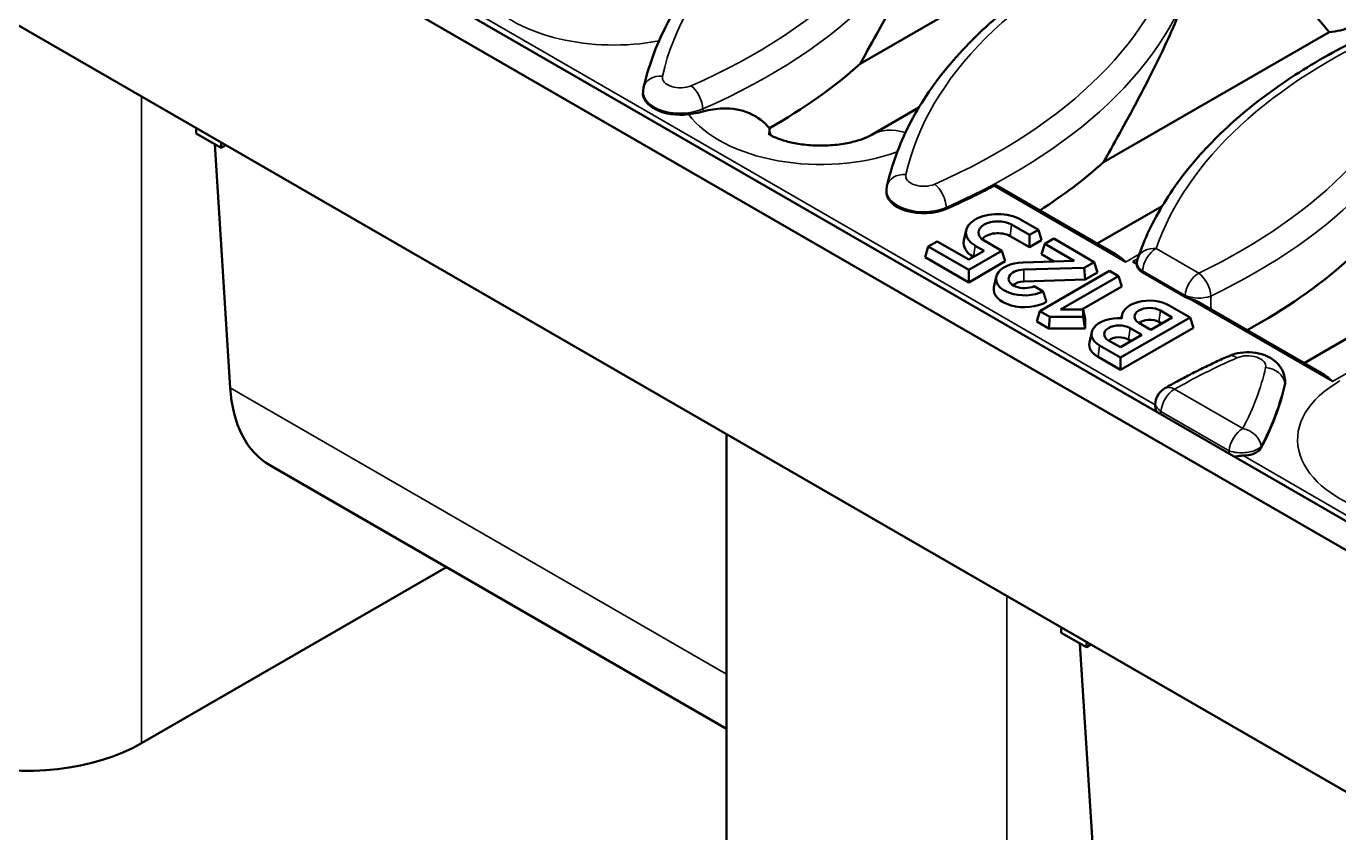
# Model space of a CAD drawing. Header units: millimetres. Extents: x 0 to 1485, y 0 to 1050.
# Drawn here: x 251.6 to 302.6, y 129.7 to 161 of the extents above; entities that cross this region are included whole.
import ezdxf

# ---------------------------------------------------------------- set-up
doc = ezdxf.new("R2010")
doc.units = ezdxf.units.MM
doc.header["$LTSCALE"] = 2.5
doc.layers.add('Sichtbar (ISO)', color=7, linetype='Continuous', lineweight=50)
doc.layers.add('Sichtbar schmal (ISO)', color=7, linetype='Continuous', lineweight=35)

msp = doc.modelspace()

# ---------------------------------------------------------------- linework, layer by layer
at = {"layer": 'Sichtbar (ISO)'}
for p, q in [((399.039, 86.231), (43.718, 291.376)), ((42.745, 290.814), (398.067, 85.67)), ((240.205, 167.421), (354.226, 101.591)), ((292.775, 164.565), (284.013, 159.506)), ((302.224, 160.743), (293.462, 155.684)), ((275.588, 158.473), (275.582, 158.419)), ((284.444, 156.743), (286.293, 157.81)), ((258.236, 156.807), (258.236, 157.011)), ((258.236, 156.807), (259.208, 156.245)), ((258.958, 156.39), (259.551, 146.933)), ((259.208, 156.45), (259.208, 156.245)), ((259.208, 156.245), (259.385, 156.348)), ((285.037, 154.65), (285.031, 154.597)), ((289.332, 154.775), (293.904, 152.135)), ((293.219, 152.531), (295.742, 153.987)), ((290.241, 153.464), (290.933, 153.065)), ((288.125, 153.045), (288.038, 152.643)), ((290.586, 152.864), (289.894, 153.264)), ((290.933, 153.065), (290.586, 152.864)), ((291.058, 152.656), (290.933, 153.065)), ((286.532, 152.003), (286.657, 152.411)), ((286.657, 152.411), (287.004, 152.612)), ((288.229, 151.504), (286.657, 152.411)), ((287.004, 152.612), (288.229, 151.904)), ((288.825, 152.248), (288.48, 152.447)), ((288.827, 152.648), (289.519, 152.248)), ((290.586, 152.384), (289.832, 152.82)), ((290.586, 152.384), (290.586, 152.864)), ((291.058, 152.656), (290.586, 152.384)), ((291.058, 152.112), (291.182, 152.52)), ((291.182, 152.52), (291.529, 152.72)), ((292.323, 151.862), (291.182, 152.52)), ((291.529, 152.72), (293.101, 151.813)), ((288.229, 151.023), (286.532, 152.003)), ((288.229, 151.904), (288.825, 152.248)), ((289.519, 152.248), (288.229, 151.504)), ((289.643, 151.84), (289.519, 152.248)), ((291.534, 151.837), (291.058, 152.112)), ((289.643, 151.84), (288.229, 151.023)), ((288.229, 151.023), (288.229, 151.504)), ((290.338, 151.8), (292.323, 151.862)), ((292.716, 151.59), (290.365, 151.518)), ((290.994, 149.907), (293.698, 151.468)), ((293.101, 151.813), (292.716, 151.59)), ((292.755, 151.132), (292.716, 151.59)), ((293.226, 151.404), (292.755, 151.132)), ((293.226, 151.404), (293.101, 151.813)), ((293.698, 151.468), (294.044, 151.268)), ((294.6, 151.836), (294.754, 151.747)), ((294.754, 151.747), (294.761, 151.808)), ((294.971, 151.417), (296.629, 150.46)), ((289.295, 151.239), (289.207, 150.838)), ((292.755, 151.132), (290.369, 151.059)), ((290.77, 150.872), (291.119, 150.671)), ((294.044, 151.268), (291.794, 149.969)), ((294.169, 150.86), (292.626, 149.969)), ((294.169, 150.86), (294.044, 151.268)), ((290.869, 149.499), (290.994, 149.907)), ((291.377, 149.686), (290.994, 149.907)), ((291.794, 149.969), (292.667, 149.969)), ((292.755, 149.612), (292.667, 149.969)), ((292.667, 149.969), (292.667, 149.686)), ((295.669, 149.93), (296.132, 149.662)), ((296.016, 150.13), (296.826, 149.662)), ((301.939, 147.496), (297.137, 150.269)), ((301.255, 147.891), (305.192, 150.164)), ((291.341, 149.227), (290.869, 149.499)), ((291.341, 149.227), (291.377, 149.686)), ((292.667, 149.686), (291.377, 149.686)), ((292.755, 149.227), (292.667, 149.686)), ((292.755, 149.612), (292.755, 149.227)), ((296.826, 149.662), (294.122, 148.101)), ((294.183, 149.767), (294.153, 149.63)), ((295.3, 149.182), (294.837, 149.45)), ((296.132, 149.662), (295.3, 149.182)), ((295.716, 149.422), (295.607, 149.486)), ((296.95, 149.254), (296.826, 149.662)), ((292.755, 149.227), (291.341, 149.227)), ((293.005, 149.087), (292.917, 148.685)), ((296.95, 149.254), (294.122, 147.621)), ((294.954, 148.982), (294.122, 148.502)), ((294.491, 149.249), (294.954, 148.982)), ((294.122, 148.101), (293.312, 148.569)), ((294.122, 148.502), (293.659, 148.769)), ((294.538, 148.742), (294.428, 148.805)), ((294.122, 147.621), (293.25, 148.125)), ((294.122, 147.621), (294.122, 148.101)), ((300.507, 147.261), (300.512, 147.207)), ((295.468, 146.299), (295.479, 146.374)), ((278.82, 116.339), (278.82, 145.127)), ((261.092, 143.919), (278.82, 133.684)), ((267.948, 139.96), (256.115, 133.128)), ((291.824, 137.415), (291.824, 137.619)), ((291.824, 137.415), (292.796, 136.854)), ((292.545, 136.998), (293.139, 127.541)), ((292.796, 137.058), (292.796, 136.854)), ((292.796, 136.854), (292.973, 136.956))]:
    msp.add_line(p, q, dxfattribs=at)
for centre, start, end in [((295.506, 151.724), 161.0387, 173.501), ((296.221, 146.261), 119.8218, 171.3666)]:
    msp.add_arc(centre, 0.75, start, end, dxfattribs=at)
for centre, major_axis, start_param, end_param in [((302.038, 161.689), (-1.65, 0), 1.683917, 2.222684), ((262.479, 167.54), (-25.638, 0), 2.349541, 2.567922), ((277.032, 158.367), (-1.453, 0), 6.221282, 8.073261), ((282.487, 156.992), (-2, 0), 6.273345, 6.504343), ((271.929, 163.717), (-25.638, 0), 2.409037, 2.567922), ((286.482, 154.545), (-1.453, 0), 6.221282, 8.505869), ((271.929, 165.554), (25.441, 0), 5.364276, 5.458493), ((289.361, 152.956), (-1.245, 0), 3.926991, 7.068583), ((289.361, 152.956), (-0.755, 0), 3.926991, 7.068583), ((289.361, 152.547), (-0.667, 0), 3.926991, 5.874499), ((289.361, 152.547), (-1.333, 0), 6.158178, 7.059706), ((290.398, 151.159), (-1.112, 0), 4.765742, 8.560001), ((290.398, 151.159), (-0.621, 0), 4.765742, 8.497043), ((281.378, 159.894), (-25.638, 0), 2.331, 2.567922), ((290.398, 150.751), (-0.533, 0), 4.765742, 5.72703), ((290.398, 150.751), (-1.2, 0), 6.158178, 8.63938), ((295.253, 149.69), (-1.079, 0), 3.926991, 6.380833), ((295.253, 149.69), (-0.588, 0), 3.926991, 7.068583), ((294.075, 149.009), (-1.079, 0), 4.614742, 7.068583), ((294.075, 149.009), (-0.588, 0), 3.926991, 7.068583), ((295.253, 149.281), (-0.5, 0), 3.926991, 5.675041), ((294.075, 148.601), (-0.5, 0), 3.926991, 5.675041), ((294.075, 148.601), (-1.167, 0), 6.158178, 7.068583), ((264.842, 150.414), (-3.75, -6.495), 5.5676, 6.283185), ((275.271, 148.927), (25.441, 0), 5.984161, 6.154897), ((299.062, 147.155), (1.453, 0), 6.154897, 6.345089), ((251.607, 135.731), (-6.375, 0), 0, 2.356194)]:
    msp.add_ellipse(centre, major_axis=major_axis, ratio=0.57735, start_param=start_param, end_param=end_param, dxfattribs=at)
for points, knots in [([(275.606, 158.583), (275.787, 159.393), (276.078, 160.19), (276.867, 161.737), (277.364, 162.486), (278.547, 163.919), (279.232, 164.604), (280.772, 165.895), (281.625, 166.502), (283.48, 167.627), (284.48, 168.145), (285.543, 168.613)], [2.4844831, 2.4844831, 2.4844831, 2.4844831, 2.6426072, 2.6426072, 2.8007312, 2.8007312, 2.9588553, 2.9588553, 3.1169793, 3.1169793, 3.2751034, 3.2751034, 3.2751034, 3.2751034]), ([(287.312, 166.185), (287.073, 165.566), (286.759, 164.809), (285.942, 163.055), (285.414, 162.04), (284.68, 160.707), (284.449, 160.297), (284.148, 159.754), (284.08, 159.63), (284.013, 159.506)], [5.610352, 5.610352, 5.610352, 5.610352, 6.256852, 6.256852, 7.009099, 7.009099, 7.296608, 7.296608, 7.380319, 7.380319, 7.380319, 7.380319]), ([(285.055, 154.76), (285.236, 155.57), (285.528, 156.367), (286.316, 157.914), (286.814, 158.663), (287.997, 160.097), (288.682, 160.781), (290.221, 162.073), (291.075, 162.68), (292.929, 163.804), (293.93, 164.322), (294.992, 164.79)], [2.4844831, 2.4844831, 2.4844831, 2.4844831, 2.6426072, 2.6426072, 2.8007312, 2.8007312, 2.9588553, 2.9588553, 3.1169793, 3.1169793, 3.2751034, 3.2751034, 3.2751034, 3.2751034]), ([(302.224, 160.743), (302.146, 160.838), (302.065, 160.934), (301.784, 161.263), (301.578, 161.5), (301.177, 162.001), (300.98, 162.261), (300.732, 162.704), (300.658, 162.867), (300.573, 163.167), (300.559, 163.305), (300.572, 163.427)], [1.2625413, 1.2625413, 1.2625413, 1.2625413, 1.3515841, 1.3515841, 1.5621044, 1.5621044, 1.7726247, 1.7726247, 1.8811482, 1.8811482, 1.9808775, 1.9808775, 1.9808775, 1.9808775]), ([(296.762, 162.363), (296.523, 161.743), (296.208, 160.987), (295.391, 159.232), (294.864, 158.218), (294.129, 156.884), (293.899, 156.474), (293.598, 155.931), (293.529, 155.807), (293.462, 155.684)], [5.610352, 5.610352, 5.610352, 5.610352, 6.256852, 6.256852, 7.009099, 7.009099, 7.296608, 7.296608, 7.380319, 7.380319, 7.380319, 7.380319]), ([(294.796, 151.967), (295.047, 152.696), (295.387, 153.41), (296.236, 154.793), (296.743, 155.462), (297.912, 156.742), (298.573, 157.353), (300.033, 158.51), (300.831, 159.055), (302.55, 160.07), (303.47, 160.539), (304.442, 160.967)], [2.5520139, 2.5520139, 2.5520139, 2.5520139, 2.6966318, 2.6966318, 2.8412497, 2.8412497, 2.9858676, 2.9858676, 3.1304855, 3.1304855, 3.2751034, 3.2751034, 3.2751034, 3.2751034]), ([(275.588, 158.473), (275.588, 158.48), (275.589, 158.487), (275.591, 158.502), (275.592, 158.51), (275.595, 158.524), (275.596, 158.532), (275.598, 158.546), (275.6, 158.554), (275.603, 158.568), (275.604, 158.576), (275.606, 158.583)], [2.41809785, 2.41809785, 2.41809785, 2.41809785, 2.4313749, 2.4313749, 2.44465196, 2.44465196, 2.45792902, 2.45792902, 2.47120608, 2.47120608, 2.48448314, 2.48448314, 2.48448314, 2.48448314]), ([(277.916, 157.658), (277.852, 157.641), (277.784, 157.625), (277.597, 157.586), (277.475, 157.565), (277.348, 157.549)], [-0.1266262, -0.1266262, -0.1266262, -0.1266262, -0.0779723, -0.0779723, 0, 0, 0, 0]), ([(280.487, 157.004), (280.298, 157.237), (280.041, 157.447), (279.406, 157.726), (279.053, 157.791), (278.426, 157.768), (278.174, 157.729), (277.916, 157.658)], [-0.9634855, -0.9634855, -0.9634855, -0.9634855, -0.6379134, -0.6379134, -0.3248941, -0.3248941, -0.1287876, -0.1287876, -0.1287876, -0.1287876]), ([(280.447, 156.796), (280.447, 156.796), (280.462, 156.784), (280.533, 156.739), (280.599, 156.702), (280.78, 156.621), (280.897, 156.576), (281.181, 156.489), (281.351, 156.447), (281.733, 156.379), (281.947, 156.354), (282.396, 156.328), (282.631, 156.329), (283.087, 156.359), (283.308, 156.388), (283.703, 156.465), (283.878, 156.512), (284.162, 156.607), (284.275, 156.655), (284.392, 156.713), (284.421, 156.729), (284.444, 156.743)], [4.540386, 4.540386, 4.540386, 4.540386, 4.669794, 4.669794, 4.835421, 4.835421, 5.009173, 5.009173, 5.197457, 5.197457, 5.400181, 5.400181, 5.611703, 5.611703, 5.822838, 5.822838, 6.023942, 6.023942, 6.208979, 6.208979, 6.283185, 6.283185, 6.283185, 6.283185]), ([(285.037, 154.65), (285.038, 154.657), (285.039, 154.665), (285.041, 154.68), (285.042, 154.687), (285.044, 154.702), (285.045, 154.709), (285.048, 154.724), (285.049, 154.731), (285.052, 154.746), (285.054, 154.753), (285.055, 154.76)], [2.41809785, 2.41809785, 2.41809785, 2.41809785, 2.4313749, 2.4313749, 2.44465196, 2.44465196, 2.45792902, 2.45792902, 2.47120608, 2.47120608, 2.48448314, 2.48448314, 2.48448314, 2.48448314]), ([(289.198, 154.768), (289.198, 154.768), (289.198, 154.768), (289.221, 154.781), (289.246, 154.788), (289.293, 154.791), (289.314, 154.785), (289.332, 154.775)], [0.22634902, 0.22634902, 0.22634902, 0.22634902, 0.22652075, 0.22652075, 0.24537158, 0.24537158, 0.26409922, 0.26409922, 0.26409922, 0.26409922]), ([(293.904, 152.135), (293.915, 152.129), (293.926, 152.122), (294.072, 152.033), (294.2, 151.925), (294.318, 151.812)], [0.6671983, 0.6671983, 0.6671983, 0.6671983, 0.6785424, 0.6785424, 0.8154199, 0.8154199, 0.8154199, 0.8154199]), ([(294.971, 151.417), (294.902, 151.457), (294.847, 151.504), (294.782, 151.596), (294.763, 151.637), (294.752, 151.702), (294.751, 151.725), (294.754, 151.747)], [0, 0, 0, 0, 0.0584703, 0.0584703, 0.1027067, 0.1027067, 0.126263, 0.126263, 0.126263, 0.126263]), ([(296.769, 150.397), (296.828, 150.376), (296.889, 150.359), (296.998, 150.327), (297.044, 150.313), (297.103, 150.287), (297.12, 150.278), (297.137, 150.269)], [-0.10168037, -0.10168037, -0.10168037, -0.10168037, -0.07271037, -0.07271037, -0.04866102, -0.04866102, -0.03815355, -0.03815355, -0.03815355, -0.03815355]), ([(298.335, 148.163), (298.48, 148.227), (298.63, 148.267), (298.938, 148.312), (299.097, 148.316), (299.412, 148.285), (299.568, 148.25), (299.87, 148.134), (300.017, 148.054), (300.255, 147.84), (300.351, 147.722), (300.463, 147.479), (300.495, 147.372), (300.507, 147.261)], [3.275103, 3.275103, 3.275103, 3.275103, 3.678313, 3.678313, 4.097335, 4.097335, 4.515601, 4.515601, 4.926242, 4.926242, 5.237349, 5.237349, 5.435884, 5.435884, 5.435884, 5.435884]), ([(295.848, 146.912), (296.005, 147.002), (296.163, 147.09), (296.484, 147.265), (296.646, 147.351), (296.974, 147.52), (297.14, 147.604), (297.476, 147.768), (297.645, 147.849), (297.987, 148.008), (298.16, 148.086), (298.335, 148.163)], [3.1451904, 3.1451904, 3.1451904, 3.1451904, 3.171173, 3.171173, 3.1971556, 3.1971556, 3.2231382, 3.2231382, 3.2491208, 3.2491208, 3.2751034, 3.2751034, 3.2751034, 3.2751034]), ([(301.939, 147.496), (301.95, 147.49), (301.962, 147.483), (302.108, 147.393), (302.236, 147.286), (302.353, 147.173)], [0.667337, 0.667337, 0.667337, 0.667337, 0.6786811, 0.6786811, 0.8155585, 0.8155585, 0.8155585, 0.8155585]), ([(295.465, 146.27), (295.464, 146.24), (295.468, 146.201), (295.488, 146.106), (295.505, 146.051), (295.53, 145.992)], [-0.13776214, -0.13776214, -0.13776214, -0.13776214, -0.09668097, -0.09668097, -0.05354567, -0.05354567, -0.05354567, -0.05354567]), ([(298.545, 144.251), (298.602, 144.262), (298.66, 144.273), (298.777, 144.289), (298.833, 144.294), (298.886, 144.295)], [-0.06420768, -0.06420768, -0.06420768, -0.06420768, -0.0317704, -0.0317704, -0.00003898, -0.00003898, -0.00003898, -0.00003898]), ([(299.583, 144.6), (299.554, 144.546), (299.507, 144.495), (299.382, 144.407), (299.305, 144.371), (299.134, 144.319), (299.041, 144.302), (298.925, 144.296), (298.906, 144.295), (298.886, 144.295)], [0, 0, 0, 0, 0.05944, 0.05944, 0.1179727, 0.1179727, 0.1758893, 0.1758893, 0.1877699, 0.1877699, 0.1877699, 0.1877699])]:
    msp.add_open_spline(points, degree=3, knots=knots, dxfattribs=at)
for points, degree in [([(291.246, 150.261), (291.181, 150.473), (291.119, 150.671)], 2), ([(296.769, 150.397), (296.718, 150.415), (296.671, 150.436), (296.629, 150.46)], 3), ([(295.465, 146.27), (295.466, 146.279), (295.467, 146.289), (295.468, 146.299)], 3)]:
    msp.add_open_spline(points, degree=degree, dxfattribs=at)
at = {"layer": 'Sichtbar schmal (ISO)'}
for p, q in [((295.465, 146.27), (268.681, 161.734)), ((256.115, 133.128), (256.115, 158.236)), ((277.91, 157.757), (277.916, 157.658)), ((289.198, 154.768), (294.318, 151.812)), ((287.36, 153.934), (287.363, 153.878)), ((289.832, 152.82), (289.894, 153.264)), ((288.419, 152.014), (288.48, 152.447)), ((294.318, 151.812), (294.85, 152.119)), ((294.789, 151.946), (294.6, 151.836)), ((297.158, 151.382), (295.506, 152.336)), ((290.369, 151.059), (290.365, 151.518)), ((294.977, 151.472), (296.63, 150.518)), ((296.769, 150.397), (302.353, 147.173)), ((295.607, 149.486), (295.669, 149.93)), ((294.428, 148.805), (294.491, 149.249)), ((293.25, 148.125), (293.312, 148.569)), ((302.353, 147.173), (304.3, 148.297)), ((259.551, 146.933), (278.82, 135.808)), ((298.867, 145.346), (296.221, 146.873)), ((300.498, 147.102), (300.503, 147.048)), ((295.693, 146.009), (298.338, 144.482)), ((303.553, 141.6), (298.886, 144.295)), ((289.702, 113.737), (289.702, 138.844))]:
    msp.add_line(p, q, dxfattribs=at)
for centre, major_axis, ratio, start_param, end_param in [((300.823, 157.208), (-24.688, 0), 0.57735, 5.364276, 6.154897), ((262.479, 169.989), (24.688, 0), 0.57735, 5.364276, 6.154897), ((262.479, 169.43), (25.435, 0), 0.57735, 5.364276, 6.154897), ((310.272, 153.385), (-24.688, 0), 0.57735, 5.364276, 6.154897), ((271.929, 166.167), (24.688, 0), 0.57735, 5.364276, 6.154897), ((271.929, 165.608), (25.435, 0), 0.57735, 5.364276, 6.154897), ((274.451, 163.469), (5.597, 0), 0.57735, 3.616292, 5.03113), ((319.722, 149.563), (-24.688, 0), 0.57735, 5.364276, 6.087366), ((281.378, 162.344), (24.688, 0), 0.57735, 5.405812, 6.154897), ((281.378, 161.785), (25.435, 0), 0.57735, 5.405812, 6.154897), ((276.338, 158.419), (-0.732, 0.164), 0.809787, 4.891383, 6.283185), ((277.032, 158.98), (-0.7, 0), 0.57735, 6.154897, 8.505869), ((277.457, 158.046), (-0.302, 0.686), 0.495359, 4.072667, 5.556196), ((277.032, 158.421), (-1.447, 0), 0.57735, 6.221282, 8.505869), ((282.487, 158.83), (5.597, 0), 0.57735, 3.549197, 5.271493), ((286.444, 153.279), (-2, 3.464), 0.57735, 5.737131, 6.283185), ((285.787, 154.596), (-0.732, 0.164), 0.809787, 4.891383, 6.283185), ((286.482, 155.157), (-0.7, 0), 0.57735, 6.154897, 8.505869), ((286.482, 154.598), (-1.447, 0), 0.57735, 6.221282, 8.505869), ((286.907, 154.223), (0.302, -0.686), 0.495359, 0.931074, 2.414604), ((295.506, 151.724), (-0.709, 0.244), 0.800892, 4.980908, 6.283185), ((295.506, 151.724), (0.375, 0.65), 0.57735, 0.785398, 2.268928), ((295.506, 151.724), (-0.745, 0.085), 0.551116, 0, 0.84743), ((297.158, 150.77), (-0.375, -0.65), 0.57735, 3.926991, 5.410521), ((297.158, 150.77), (-0.324, 0.676), 0.521883, 4.056203, 5.539733), ((297.158, 150.77), (0.75, -0.005), 0.477436, 3.933712, 5.405603), ((313.615, 136.758), (24.688, 0), 0.57735, 2.222684, 2.352597), ((298.637, 147.477), (-0.302, 0.686), 0.495359, 5.556196, 6.283185), ((299.062, 147.768), (0.7, 0), 0.57735, 6.154897, 8.505869), ((275.271, 149.54), (24.688, 0), 0.57735, 5.984546, 6.154897), ((299.757, 147.104), (0.732, -0.164), 0.809787, 0.26626, 1.74979), ((296.221, 146.261), (0.375, 0.65), 0.57735, 0.785398, 2.268928), ((296.221, 146.261), (-0.373, 0.651), 0.575269, 5.49958, 6.283185), ((275.271, 148.981), (25.435, 0), 0.57735, 5.984546, 6.154897), ((299.062, 147.209), (1.447, 0), 0.57735, 6.154897, 6.345089), ((306.593, 144.912), (-5.597, 0), 0.57735, 5.497787, 7.326583), ((296.221, 146.261), (-0.742, 0.113), 0.573146, 0, 0.868376), ((298.867, 144.734), (-0.375, -0.65), 0.57735, 3.926991, 5.410521), ((298.867, 144.734), (-0.662, 0.353), 0.780357, 3.623159, 5.106689), ((298.867, 144.734), (0.749, 0.034), 0.436721, 3.910403, 5.955385)]:
    msp.add_ellipse(centre, major_axis=major_axis, ratio=ratio, start_param=start_param, end_param=end_param, dxfattribs=at)
for points in [[(294.971, 151.417), (294.973, 151.436), (294.975, 151.454), (294.977, 151.472)], [(296.63, 150.518), (296.63, 150.499), (296.63, 150.479), (296.629, 150.46)], [(297.631, 149.983), (297.633, 150.152), (297.634, 150.322), (297.636, 150.491)], [(295.677, 145.907), (295.68, 145.923), (295.682, 145.94), (295.684, 145.956)], [(295.684, 145.956), (295.687, 145.974), (295.69, 145.992), (295.693, 146.009)], [(298.338, 144.482), (298.339, 144.462), (298.34, 144.442), (298.341, 144.422)], [(298.341, 144.422), (298.342, 144.404), (298.343, 144.386), (298.343, 144.367)], [(299.583, 144.6), (299.582, 144.62), (299.582, 144.64), (299.581, 144.66)]]:
    msp.add_open_spline(points, degree=3, dxfattribs=at)

doc.saveas('drawing.dxf')
